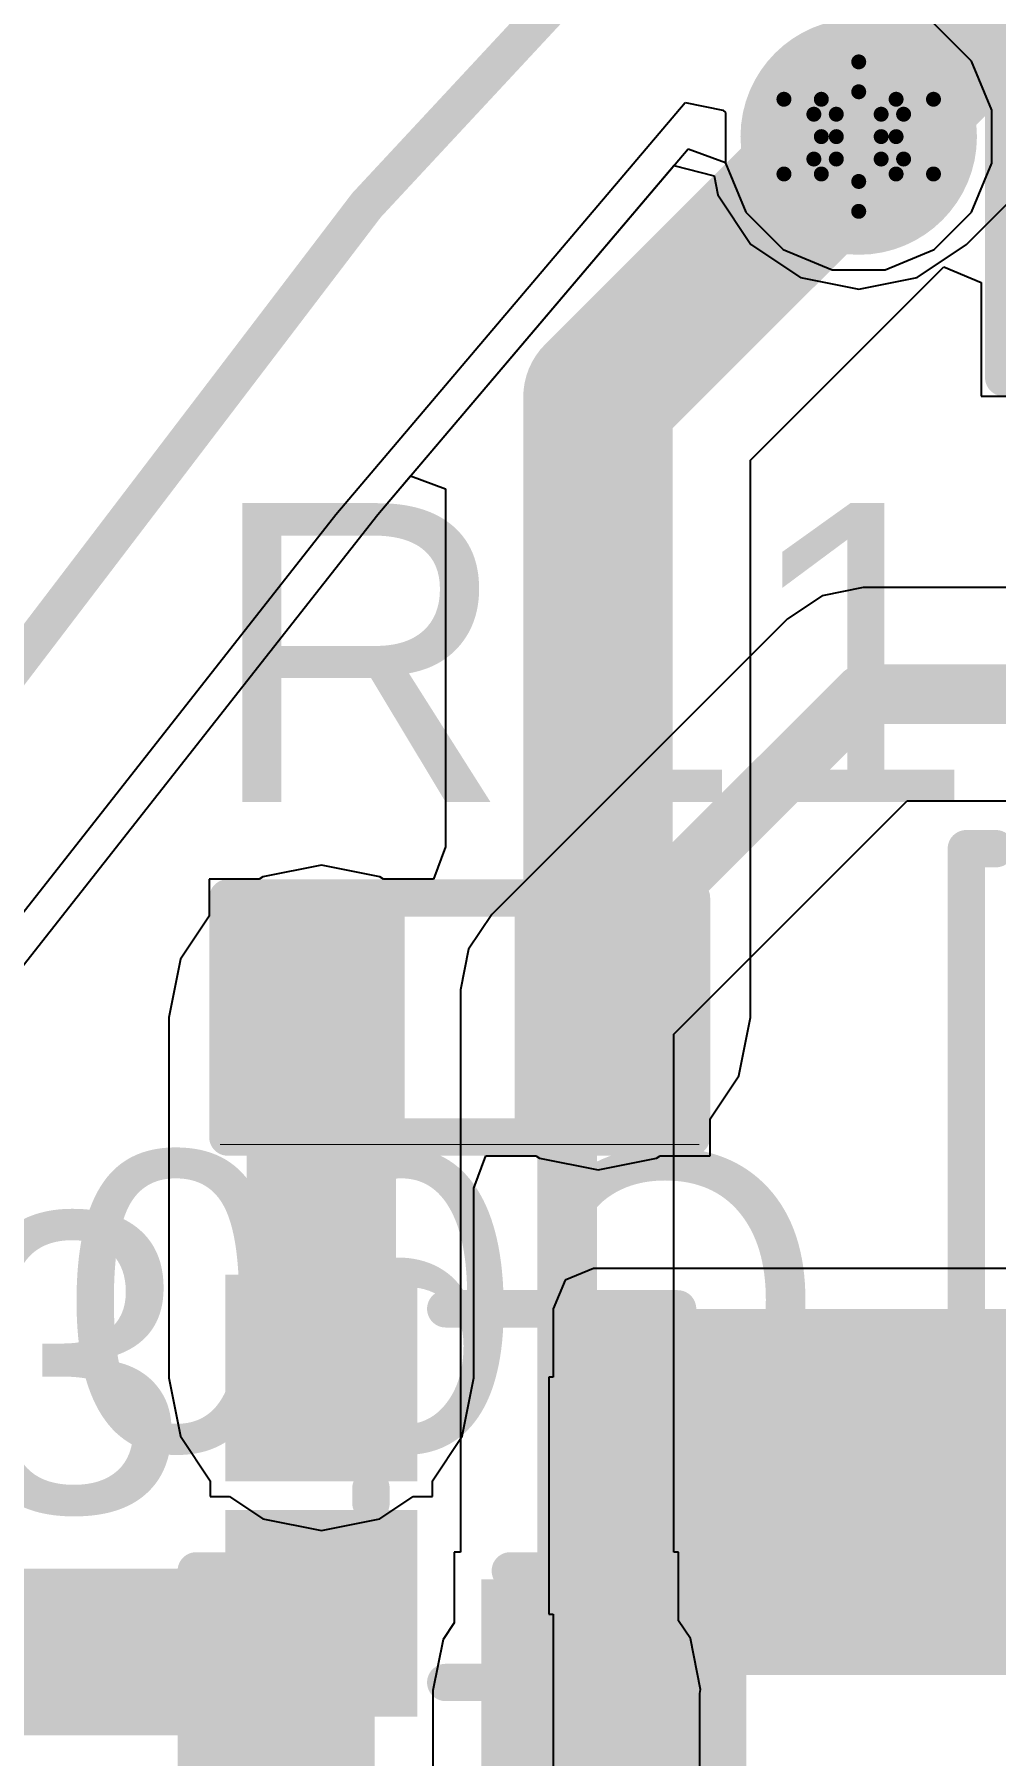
# Model space of a CAD drawing. Header units: inches. Extents: x -2.7 to 10.9, y -2.9 to 7.4.
# Drawn here: x -2.2276 to -2.0991, y 1.6312 to 1.8615 of the extents above; entities that cross this region are included whole.
import ezdxf

# ---------------------------------------------------------------- set-up
doc = ezdxf.new("R2010")
doc.units = ezdxf.units.IN
doc.header["$MEASUREMENT"] = 0
for name, color, linetype in [('Board Outline', 216, 'Continuous'), ('Bottom Layer', 5, 'Continuous'), ('Bottom Overlay', 54, 'Continuous'), ('Bottom Paste', 16, 'Continuous'), ('Bottom Solder', 6, 'Continuous'), ('Drill Drawing', 1, 'Continuous'), ('Layer 2', 16, 'Continuous'), ('Layer 3', 76, 'Continuous'), ('Top Layer', 1, 'Continuous'), ('Top Overlay', 2, 'Continuous'), ('Top Paste', 8, 'Continuous'), ('Top Solder', 216, 'Continuous'), ('Via Holes', 16, 'Continuous')]:
    doc.layers.add(name, color=color, linetype=linetype)
doc.styles.add('Arial', font='', dxfattribs={"height": 0.2})
doc.styles.get('Arial').set_extended_font_data('Arial')

# ---------------------------------------------------------------- blocks, each defined once
blk = doc.blocks.new('SOT_23_6_135')
at = {"layer": 'Top Layer'}
for points in [[(-0.07559045, 0.0496063), (-0.02755895, 0.0496063), (-0.02755895, 0.0251969), (-0.07559045, 0.0251969)], [(0.02755915, 0.0496063), (0.07559065, 0.0496063), (0.07559065, 0.0251969), (0.02755915, 0.0251969)], [(-0.07559045, 0.0122047), (-0.02755895, 0.0122047), (-0.02755895, -0.0122047), (-0.07559045, -0.0122047)], [(0.02755915, 0.0122047), (0.07559065, 0.0122047), (0.07559065, -0.0122047), (0.02755915, -0.0122047)], [(-0.07559045, -0.0251969), (-0.02755895, -0.0251969), (-0.02755895, -0.0496063), (-0.07559045, -0.0496063)], [(0.02755915, -0.0251969), (0.07559065, -0.0251969), (0.07559065, -0.0496063), (0.02755915, -0.0496063)]]:
    blk.add_hatch(color=1, dxfattribs=at).paths.add_polyline_path(points)
at = {"layer": 'Top Paste'}
for points in [[(-0.07559045, 0.0496063), (-0.02755895, 0.0496063), (-0.02755895, 0.0251969), (-0.07559045, 0.0251969)], [(0.02755915, 0.0496063), (0.07559065, 0.0496063), (0.07559065, 0.0251969), (0.02755915, 0.0251969)], [(-0.07559045, 0.0122047), (-0.02755895, 0.0122047), (-0.02755895, -0.0122047), (-0.07559045, -0.0122047)], [(0.02755915, 0.0122047), (0.07559065, 0.0122047), (0.07559065, -0.0122047), (0.02755915, -0.0122047)], [(-0.07559045, -0.0251969), (-0.02755895, -0.0251969), (-0.02755895, -0.0496063), (-0.07559045, -0.0496063)], [(0.02755915, -0.0251969), (0.07559065, -0.0251969), (0.07559065, -0.0496063), (0.02755915, -0.0496063)]]:
    blk.add_hatch(color=8, dxfattribs=at).paths.add_polyline_path(points)
at = {"layer": 'Top Solder'}
for points in [[(-0.07959045, 0.0536063), (-0.02355895, 0.0536063), (-0.02355895, 0.0211969), (-0.07959045, 0.0211969)], [(0.02355915, 0.0536063), (0.07959065, 0.0536063), (0.07959065, 0.0211969), (0.02355915, 0.0211969)], [(-0.07959045, 0.0162047), (-0.02355895, 0.0162047), (-0.02355895, -0.0162047), (-0.07959045, -0.0162047)], [(0.02355915, 0.0162047), (0.07959065, 0.0162047), (0.07959065, -0.0162047), (0.02355915, -0.0162047)], [(-0.07959045, -0.0211969), (-0.02355895, -0.0211969), (-0.02355895, -0.0536063), (-0.07959045, -0.0536063)], [(0.02355915, -0.0211969), (0.07959065, -0.0211969), (0.07959065, -0.0536063), (0.02355915, -0.0536063)]]:
    blk.add_hatch(color=216, dxfattribs=at).paths.add_polyline_path(points)
at = {"layer": 'Top Overlay'}
for points in [[(-0.035, 0.056063, 0.005, 0.005, 0), (-0.035, 0.06, 0.005, 0.005, 0)], [(0.034, 0.06, 0.005, 0.005, 0), (-0.035, 0.06, 0.005, 0.005, 0)], [(0.034, 0.056063, 0.005, 0.005, 0), (0.034, 0.06, 0.005, 0.005, 0)], [(-0.086, 0.033, 0.005, 0.005, 0), (-0.086, 0.043, 0.005, 0.005, 0)], [(-0.081, 0.038, 0.005, 0.005, 0), (-0.086, 0.043, 0.005, 0.005, 0)], [(-0.086, 0.033, 0.005, 0.005, 0), (-0.081, 0.038, 0.005, 0.005, 0)], [(-0.035, -0.06, 0.005, 0.005, 0), (-0.035, -0.056063, 0.005, 0.005, 0)], [(0.034, -0.06, 0.005, 0.005, 0), (0.034, -0.056063, 0.005, 0.005, 0)], [(0.034, -0.06, 0.005, 0.005, 0), (-0.035, -0.06, 0.005, 0.005, 0)]]:
    blk.add_lwpolyline(points, format="xyseb", dxfattribs=at)
for points in [[(-0.03625, 0.06, 0.0025, 0.0025, 1), (-0.03375, 0.06, 0.0025, 0.0025, 1)], [(-0.03625, 0.06, 0.0025, 0.0025, 1), (-0.03375, 0.06, 0.0025, 0.0025, 1)], [(0.03275, 0.06, 0.0025, 0.0025, 1), (0.03525, 0.06, 0.0025, 0.0025, 1)], [(0.03275, 0.06, 0.0025, 0.0025, 1), (0.03525, 0.06, 0.0025, 0.0025, 1)], [(-0.03625, 0.056063, 0.0025, 0.0025, 1), (-0.03375, 0.056063, 0.0025, 0.0025, 1)], [(0.03275, 0.056063, 0.0025, 0.0025, 1), (0.03525, 0.056063, 0.0025, 0.0025, 1)], [(-0.08725, 0.043, 0.0025, 0.0025, 1), (-0.08475, 0.043, 0.0025, 0.0025, 1)], [(-0.08725, 0.043, 0.0025, 0.0025, 1), (-0.08475, 0.043, 0.0025, 0.0025, 1)], [(-0.08225, 0.038, 0.0025, 0.0025, 1), (-0.07975, 0.038, 0.0025, 0.0025, 1)], [(-0.08225, 0.038, 0.0025, 0.0025, 1), (-0.07975, 0.038, 0.0025, 0.0025, 1)], [(-0.08725, 0.033, 0.0025, 0.0025, 1), (-0.08475, 0.033, 0.0025, 0.0025, 1)], [(-0.08725, 0.033, 0.0025, 0.0025, 1), (-0.08475, 0.033, 0.0025, 0.0025, 1)], [(-0.03625, -0.056063, 0.0025, 0.0025, 1), (-0.03375, -0.056063, 0.0025, 0.0025, 1)], [(0.03275, -0.056063, 0.0025, 0.0025, 1), (0.03525, -0.056063, 0.0025, 0.0025, 1)], [(-0.03625, -0.06, 0.0025, 0.0025, 1), (-0.03375, -0.06, 0.0025, 0.0025, 1)], [(-0.03625, -0.06, 0.0025, 0.0025, 1), (-0.03375, -0.06, 0.0025, 0.0025, 1)], [(0.03275, -0.06, 0.0025, 0.0025, 1), (0.03525, -0.06, 0.0025, 0.0025, 1)], [(0.03275, -0.06, 0.0025, 0.0025, 1), (0.03525, -0.06, 0.0025, 0.0025, 1)]]:
    blk.add_lwpolyline(points, format="xyseb", close=True, dxfattribs=at)
blk = doc.blocks.new('R___0603_200')
at = {"layer": 'Top Layer'}
for points in [[(-0.015, 0.0175), (-0.015, -0.0175), (-0.045, -0.0175), (-0.045, 0.0175)], [(0.045, 0.0175), (0.045, -0.0175), (0.015, -0.0175), (0.015, 0.0175)]]:
    blk.add_hatch(color=1, dxfattribs=at).paths.add_polyline_path(points)
at = {"layer": 'Top Paste'}
for points in [[(-0.015, 0.0175), (-0.015, -0.0175), (-0.045, -0.0175), (-0.045, 0.0175)], [(0.045, 0.0175), (0.045, -0.0175), (0.015, -0.0175), (0.015, 0.0175)]]:
    blk.add_hatch(color=8, dxfattribs=at).paths.add_polyline_path(points)
at = {"layer": 'Top Solder'}
for points in [[(-0.011, 0.0215), (-0.011, -0.0215), (-0.049, -0.0215), (-0.049, 0.0215)], [(0.049, 0.0215), (0.049, -0.0215), (0.011, -0.0215), (0.011, 0.0215)]]:
    blk.add_hatch(color=216, dxfattribs=at).paths.add_polyline_path(points)
at = {"layer": 'Top Overlay'}
for points in [[(0.048, 0.021, 0.005, 0.005, 0), (-0.048, 0.021, 0.005, 0.005, 0)], [(-0.048, 0.021, 0.005, 0.005, 0), (-0.048, -0.021, 0.005, 0.005, 0)], [(0.048, 0.021, 0.005, 0.005, 0), (0.048, -0.021, 0.005, 0.005, 0)], [(0.048, -0.021, 0.005, 0.005, 0), (-0.048, -0.021, 0.005, 0.005, 0)]]:
    blk.add_lwpolyline(points, format="xyseb", dxfattribs=at)
for points in [[(-0.04925, 0.021, 0.0025, 0.0025, 1), (-0.04675, 0.021, 0.0025, 0.0025, 1)], [(-0.04925, 0.021, 0.0025, 0.0025, 1), (-0.04675, 0.021, 0.0025, 0.0025, 1)], [(0.04675, 0.021, 0.0025, 0.0025, 1), (0.04925, 0.021, 0.0025, 0.0025, 1)], [(0.04675, 0.021, 0.0025, 0.0025, 1), (0.04925, 0.021, 0.0025, 0.0025, 1)], [(-0.04925, -0.021, 0.0025, 0.0025, 1), (-0.04675, -0.021, 0.0025, 0.0025, 1)], [(-0.04925, -0.021, 0.0025, 0.0025, 1), (-0.04675, -0.021, 0.0025, 0.0025, 1)], [(0.04675, -0.021, 0.0025, 0.0025, 1), (0.04925, -0.021, 0.0025, 0.0025, 1)], [(0.04675, -0.021, 0.0025, 0.0025, 1), (0.04925, -0.021, 0.0025, 0.0025, 1)]]:
    blk.add_lwpolyline(points, format="xyseb", close=True, dxfattribs=at)
blk = doc.blocks.new('R___0402_203')
at = {"layer": 'Top Layer'}
for points in [[(-0.0275, -0.0125), (-0.0275, 0.0125), (-0.009499999999999998, 0.0125), (-0.009500000000000001, -0.0125)], [(0.009499999999999998, -0.0125), (0.009500000000000001, 0.0125), (0.0275, 0.0125), (0.0275, -0.0125)]]:
    blk.add_hatch(color=1, dxfattribs=at).paths.add_polyline_path(points)
at = {"layer": 'Top Paste'}
for points in [[(-0.0275, -0.0125), (-0.0275, 0.0125), (-0.009499999999999998, 0.0125), (-0.009500000000000001, -0.0125)], [(0.009499999999999998, -0.0125), (0.009500000000000001, 0.0125), (0.0275, 0.0125), (0.0275, -0.0125)]]:
    blk.add_hatch(color=8, dxfattribs=at).paths.add_polyline_path(points)
at = {"layer": 'Top Solder'}
for points in [[(-0.0296654, -0.0146654), (-0.0296654, 0.0146654), (-0.007334599999999998, 0.0146654), (-0.007334600000000002, -0.0146654)], [(0.007334599999999998, -0.0146654), (0.007334600000000002, 0.0146654), (0.0296654, 0.0146654), (0.0296654, -0.0146654)]]:
    blk.add_hatch(color=216, dxfattribs=at).paths.add_polyline_path(points)
at = {"layer": 'Top Overlay'}
for points in [[(-0.031, -0.016, 0.005, 0.005, 0), (-0.031, 0.016, 0.005, 0.005, 0)], [(-0.031, 0.016, 0.005, 0.005, 0), (0.031, 0.016, 0.005, 0.005, 0)], [(0.031, -0.016, 0.005, 0.005, 0), (0.031, 0.016, 0.005, 0.005, 0)], [(-0.031, -0.016, 0.005, 0.005, 0), (0.031, -0.016, 0.005, 0.005, 0)], [(-0.032, -0.017, 0.000127, 0.000127, 0), (0.032, -0.017, 0.000127, 0.000127, 0)]]:
    blk.add_lwpolyline(points, format="xyseb", dxfattribs=at)
for points in [[(-0.03225, 0.016, 0.0025, 0.0025, 1), (-0.02975, 0.016, 0.0025, 0.0025, 1)], [(-0.03225, 0.016, 0.0025, 0.0025, 1), (-0.02975, 0.016, 0.0025, 0.0025, 1)], [(0.02975, 0.016, 0.0025, 0.0025, 1), (0.03225, 0.016, 0.0025, 0.0025, 1)], [(0.02975, 0.016, 0.0025, 0.0025, 1), (0.03225, 0.016, 0.0025, 0.0025, 1)], [(-0.03225, -0.016, 0.0025, 0.0025, 1), (-0.02975, -0.016, 0.0025, 0.0025, 1)], [(-0.03225, -0.016, 0.0025, 0.0025, 1), (-0.02975, -0.016, 0.0025, 0.0025, 1)], [(0.02975, -0.016, 0.0025, 0.0025, 1), (0.03225, -0.016, 0.0025, 0.0025, 1)], [(0.02975, -0.016, 0.0025, 0.0025, 1), (0.03225, -0.016, 0.0025, 0.0025, 1)], [(-0.0320317, -0.017, 6.35e-05, 6.35e-05, 1), (-0.0319683, -0.017, 6.35e-05, 6.35e-05, 1)], [(0.0319683, -0.017, 6.35e-05, 6.35e-05, 1), (0.0320317, -0.017, 6.35e-05, 6.35e-05, 1)]]:
    blk.add_lwpolyline(points, format="xyseb", close=True, dxfattribs=at)
blk = doc.blocks.new('SOT_723_218')
at = {"layer": 'Top Layer'}
for points in [[(-0.0098425, 0.03149605), (0.0098425, 0.03149605), (0.0098425, 0.01377955), (-0.0098425, 0.01377955)], [(-0.0255905, -0.01377955), (-0.0059055, -0.01377955), (-0.0059055, -0.03149605), (-0.0255905, -0.03149605)], [(0.0059056, -0.01377955), (0.0255906, -0.01377955), (0.0255906, -0.03149605), (0.0059056, -0.03149605)]]:
    blk.add_hatch(color=1, dxfattribs=at).paths.add_polyline_path(points)
at = {"layer": 'Top Paste'}
for points in [[(-0.0098425, 0.03149605), (0.0098425, 0.03149605), (0.0098425, 0.01377955), (-0.0098425, 0.01377955)], [(-0.0255905, -0.01377955), (-0.0059055, -0.01377955), (-0.0059055, -0.03149605), (-0.0255905, -0.03149605)], [(0.0059056, -0.01377955), (0.0255906, -0.01377955), (0.0255906, -0.03149605), (0.0059056, -0.03149605)]]:
    blk.add_hatch(color=8, dxfattribs=at).paths.add_polyline_path(points)
at = {"layer": 'Top Solder'}
for points in [[(-0.0138425, 0.03549605), (0.0138425, 0.03549605), (0.0138425, 0.00977955), (-0.0138425, 0.00977955)], [(-0.0295905, -0.00977955), (-0.0019055, -0.00977955), (-0.0019055, -0.03549605), (-0.0295905, -0.03549605)], [(0.0019056, -0.00977955), (0.0295906, -0.00977955), (0.0295906, -0.03549605), (0.0019056, -0.03549605)]]:
    blk.add_hatch(color=216, dxfattribs=at).paths.add_polyline_path(points)
at = {"layer": 'Top Overlay'}
for points in [[(-0.025, -0.006, 0.005, 0.005, 0), (-0.025, 0.025, 0.005, 0.005, 0)], [(-0.015, 0.025, 0.005, 0.005, 0), (-0.025, 0.025, 0.005, 0.005, 0)], [(-0.025, -0.006, 0.005, 0.005, 0), (-0.025, 0.025, 0.005, 0.005, 0)], [(-0.015, 0.025, 0.005, 0.005, 0), (-0.025, 0.025, 0.005, 0.005, 0)], [(0.025, 0.025, 0.005, 0.005, 0), (0.015, 0.025, 0.005, 0.005, 0)], [(0.025, -0.006, 0.005, 0.005, 0), (0.025, 0.025, 0.005, 0.005, 0)], [(-0.037, -0.026, 0.005, 0.005, 0), (-0.037, -0.016, 0.005, 0.005, 0)], [(-0.032, -0.021, 0.005, 0.005, 0), (-0.037, -0.016, 0.005, 0.005, 0)], [(0.001, -0.016, 0.005, 0.005, 0), (-0.001, -0.016, 0.005, 0.005, 0)], [(-0.037, -0.026, 0.005, 0.005, 0), (-0.032, -0.021, 0.005, 0.005, 0)]]:
    blk.add_lwpolyline(points, format="xyseb", dxfattribs=at)
for points in [[(-0.02625, 0.025, 0.0025, 0.0025, 1), (-0.02375, 0.025, 0.0025, 0.0025, 1)], [(-0.02625, 0.025, 0.0025, 0.0025, 1), (-0.02375, 0.025, 0.0025, 0.0025, 1)], [(-0.02625, 0.025, 0.0025, 0.0025, 1), (-0.02375, 0.025, 0.0025, 0.0025, 1)], [(-0.02625, 0.025, 0.0025, 0.0025, 1), (-0.02375, 0.025, 0.0025, 0.0025, 1)], [(-0.01625, 0.025, 0.0025, 0.0025, 1), (-0.01375, 0.025, 0.0025, 0.0025, 1)], [(-0.01625, 0.025, 0.0025, 0.0025, 1), (-0.01375, 0.025, 0.0025, 0.0025, 1)], [(0.01375, 0.025, 0.0025, 0.0025, 1), (0.01625, 0.025, 0.0025, 0.0025, 1)], [(0.02375, 0.025, 0.0025, 0.0025, 1), (0.02625, 0.025, 0.0025, 0.0025, 1)], [(0.02375, 0.025, 0.0025, 0.0025, 1), (0.02625, 0.025, 0.0025, 0.0025, 1)], [(-0.02625, -0.006, 0.0025, 0.0025, 1), (-0.02375, -0.006, 0.0025, 0.0025, 1)], [(-0.02625, -0.006, 0.0025, 0.0025, 1), (-0.02375, -0.006, 0.0025, 0.0025, 1)], [(0.02375, -0.006, 0.0025, 0.0025, 1), (0.02625, -0.006, 0.0025, 0.0025, 1)], [(-0.03825, -0.016, 0.0025, 0.0025, 1), (-0.03575, -0.016, 0.0025, 0.0025, 1)], [(-0.03825, -0.016, 0.0025, 0.0025, 1), (-0.03575, -0.016, 0.0025, 0.0025, 1)], [(-0.00225, -0.016, 0.0025, 0.0025, 1), (0.00025, -0.016, 0.0025, 0.0025, 1)], [(-0.00025, -0.016, 0.0025, 0.0025, 1), (0.00225, -0.016, 0.0025, 0.0025, 1)], [(-0.03325, -0.021, 0.0025, 0.0025, 1), (-0.03075, -0.021, 0.0025, 0.0025, 1)], [(-0.03325, -0.021, 0.0025, 0.0025, 1), (-0.03075, -0.021, 0.0025, 0.0025, 1)], [(-0.03825, -0.026, 0.0025, 0.0025, 1), (-0.03575, -0.026, 0.0025, 0.0025, 1)], [(-0.03825, -0.026, 0.0025, 0.0025, 1), (-0.03575, -0.026, 0.0025, 0.0025, 1)]]:
    blk.add_lwpolyline(points, format="xyseb", close=True, dxfattribs=at)
blk = doc.blocks.new('C___0402_B_294')
at = {"layer": 'Bottom Layer'}
for points in [[(-0.009499999999999996, 0.0125), (-0.009500000000000003, -0.0125), (-0.0275, -0.0125), (-0.0275, 0.0125)], [(0.0275, 0.0125), (0.0275, -0.0125), (0.009499999999999996, -0.0125), (0.009500000000000003, 0.0125)]]:
    blk.add_hatch(color=5, dxfattribs=at).paths.add_polyline_path(points)
at = {"layer": 'Bottom Paste'}
for points in [[(-0.009499999999999996, 0.0125), (-0.009500000000000003, -0.0125), (-0.0275, -0.0125), (-0.0275, 0.0125)], [(0.0275, 0.0125), (0.0275, -0.0125), (0.009499999999999996, -0.0125), (0.009500000000000003, 0.0125)]]:
    blk.add_hatch(color=16, dxfattribs=at).paths.add_polyline_path(points)
at = {"layer": 'Bottom Solder'}
for points in [[(-0.007137799999999997, 0.0148622), (-0.007137800000000003, -0.0148622), (-0.0298622, -0.0148622), (-0.0298622, 0.0148622)], [(0.0298622, 0.0148622), (0.0298622, -0.0148622), (0.007137799999999997, -0.0148622), (0.007137800000000003, 0.0148622)]]:
    blk.add_hatch(color=6, dxfattribs=at).paths.add_polyline_path(points)
at = {"layer": 'Bottom Overlay'}
for points in [[(-0.031, -0.016, 0.005, 0.005, 0), (-0.031, 0.016, 0.005, 0.005, 0)], [(-0.031, 0.016, 0.005, 0.005, 0), (-0.011, 0.016, 0.005, 0.005, 0)], [(0.011, 0.016, 0.005, 0.005, 0), (0.031, 0.016, 0.005, 0.005, 0)], [(0.031, -0.016, 0.005, 0.005, 0), (0.031, 0.016, 0.005, 0.005, 0)], [(-0.031, -0.016, 0.005, 0.005, 0), (-0.011, -0.016, 0.005, 0.005, 0)], [(0.011, -0.016, 0.005, 0.005, 0), (0.031, -0.016, 0.005, 0.005, 0)]]:
    blk.add_lwpolyline(points, format="xyseb", dxfattribs=at)
for points in [[(-0.03225, 0.016, 0.0025, 0.0025, 1), (-0.02975, 0.016, 0.0025, 0.0025, 1)], [(-0.03225, 0.016, 0.0025, 0.0025, 1), (-0.02975, 0.016, 0.0025, 0.0025, 1)], [(-0.01225, 0.016, 0.0025, 0.0025, 1), (-0.00975, 0.016, 0.0025, 0.0025, 1)], [(0.00975, 0.016, 0.0025, 0.0025, 1), (0.01225, 0.016, 0.0025, 0.0025, 1)], [(0.02975, 0.016, 0.0025, 0.0025, 1), (0.03225, 0.016, 0.0025, 0.0025, 1)], [(0.02975, 0.016, 0.0025, 0.0025, 1), (0.03225, 0.016, 0.0025, 0.0025, 1)], [(-0.03225, -0.016, 0.0025, 0.0025, 1), (-0.02975, -0.016, 0.0025, 0.0025, 1)], [(-0.03225, -0.016, 0.0025, 0.0025, 1), (-0.02975, -0.016, 0.0025, 0.0025, 1)], [(-0.01225, -0.016, 0.0025, 0.0025, 1), (-0.00975, -0.016, 0.0025, 0.0025, 1)], [(0.00975, -0.016, 0.0025, 0.0025, 1), (0.01225, -0.016, 0.0025, 0.0025, 1)], [(0.02975, -0.016, 0.0025, 0.0025, 1), (0.03225, -0.016, 0.0025, 0.0025, 1)], [(0.02975, -0.016, 0.0025, 0.0025, 1), (0.03225, -0.016, 0.0025, 0.0025, 1)]]:
    blk.add_lwpolyline(points, format="xyseb", close=True, dxfattribs=at)

msp = doc.modelspace()

# ---------------------------------------------------------------- hatches: boundary and pattern name
at = {"layer": 'Bottom Layer'}
h = msp.add_hatch(color=5, dxfattribs=at)
edge = h.paths.add_edge_path()
edge.add_arc((-2.1173947, 1.8478604), 0.011811, 0, 360)
at = {"layer": 'Bottom Solder'}
h = msp.add_hatch(color=6, dxfattribs=at)
edge = h.paths.add_edge_path()
edge.add_arc((-2.1173947, 1.8478604), 0.015811, 0, 360)
at = {"layer": 'Layer 2'}
h = msp.add_hatch(color=16, dxfattribs=at)
edge = h.paths.add_edge_path()
edge.add_arc((-2.1173947, 1.8478604), 0.011811, 0, 360)
at = {"layer": 'Layer 3'}
h = msp.add_hatch(color=76, dxfattribs=at)
edge = h.paths.add_edge_path()
edge.add_arc((-2.1173947, 1.8478604), 0.011811, 0, 360)
at = {"layer": 'Top Layer'}
h = msp.add_hatch(color=1, dxfattribs=at)
edge = h.paths.add_edge_path()
edge.add_arc((-2.1173947, 1.8478604), 0.011811, 0, 360)
for points in [[(-2.1528425, 1.6419842), (-2.0681969, 1.6419842), (-2.0681969, 1.691), (-2.1528425, 1.691)], [(-2.1528425, 1.5979313), (-2.1324083, 1.5979313), (-2.1324083, 1.6909999), (-2.1528425, 1.6909999)]]:
    msp.add_hatch(color=1, dxfattribs=at).paths.add_polyline_path(points)
at = {"layer": 'Top Solder'}
h = msp.add_hatch(color=216, dxfattribs=at)
edge = h.paths.add_edge_path()
edge.add_arc((-2.1173947, 1.8478604), 0.015811, 0, 360)
at = {"layer": 'Via Holes'}
h = msp.add_hatch(color=7, dxfattribs=at)
edge = h.paths.add_edge_path()
edge.add_arc((-2.1173947, 1.8478604), 0.0059055, 0, 360)

# ---------------------------------------------------------------- linework, layer by layer
at = {"layer": 'Board Outline'}
msp.add_lwpolyline([(-2.4996904, 1.3779521, 0.005, 0.005, -0.7405986761017942), (2.8432952, 0.250751, 0.005, 0.005, 0)], format="xyseb", dxfattribs=at)
at = {"layer": 'Bottom Layer'}
for p, q in [((-2.1029755, 1.8334412), (-1.941832, 1.9945847)), ((-2.1817156, 1.797302), (-2.1421144, 1.843989)), ((-2.1421144, 1.843989), (-2.1367394, 1.8425961)), ((-2.1367394, 1.8425961), (-2.1362343, 1.8400568)), ((-2.1362343, 1.8400568), (-2.1318139, 1.8334412)), ((-2.1318139, 1.8334412), (-2.1251983, 1.8290208)), ((-2.1095911, 1.8290208), (-2.1029755, 1.8334412)), ((-2.1251983, 1.8290208), (-2.1173947, 1.8274686)), ((-2.1173947, 1.8274686), (-2.1095911, 1.8290208)), ((-2.2468137, 1.7144945), (-2.1817156, 1.797302)), ((-2.1168128, 1.7875132), (-2.1222753, 1.7864265)), ((-2.1168123, 1.7875131), (-2.1168128, 1.7875132)), ((-1.951941, 1.7875131), (-2.1168123, 1.7875131)), ((-2.1222753, 1.7864265), (-2.1269063, 1.7833323)), ((-2.1269065, 1.783332), (-2.1664733, 1.7437653)), ((-2.1269063, 1.7833323), (-2.1269065, 1.783332)), ((-2.1421055, 1.7277591), (-2.1109002, 1.7589645)), ((-2.1109002, 1.7589645), (-1.9411446, 1.7589645)), ((-2.1664733, 1.7437653), (-2.1695675, 1.7391343)), ((-2.1695675, 1.7391343), (-2.1706542, 1.7336718)), ((-2.1706542, 1.7336718), (-2.1706541, 1.7336713)), ((-2.1706541, 1.7336713), (-2.1706541, 1.6584376)), ((-2.1421055, 1.6584376), (-2.1421055, 1.7277591)), ((-2.1706541, 1.6584376), (-2.1714842, 1.6584376)), ((-2.1714842, 1.6584376), (-2.1714842, 1.6489877)), ((-2.1414842, 1.6584376), (-2.1421055, 1.6584376)), ((-2.1414842, 1.6492481), (-2.1414842, 1.6584376)), ((-2.1398953, 1.6468701), (-2.1414842, 1.6492481)), ((-2.1714842, 1.6489877), (-2.1729688, 1.6467658)), ((-2.138537, 1.640042), (-2.1398953, 1.6468701)), ((-2.1729688, 1.6467658), (-2.174327, 1.6399376)), ((-2.174327, 1.6399376), (-2.174327, 1.6187441)), ((-2.1386414, 1.6395172), (-2.138537, 1.640042)), ((-2.1386414, 1.6187441), (-2.1386414, 1.6395172))]:
    msp.add_line(p, q, dxfattribs=at)
for points in [[(-2.1173947, 1.8478604, 0.02, 0.02, 0), (-1.8592551, 2.106, 0.02, 0.02, 0)], [(-2.1563798, 1.7336718, 0.008, 0.008, 0), (-2.1168128, 1.7732388, 0.008, 0.008, 0)], [(-2.1168128, 1.7732388, 0.008, 0.008, 0), (-1.130788, 1.7732388, 0.008, 0.008, 0)], [(-2.1563798, 1.640042, 0.008, 0.008, 0), (-2.1563798, 1.7336718, 0.008, 0.008, 0)], [(-2.1564842, 1.6399376, 0.015, 0.015, 0), (-2.1563798, 1.640042, 0.015, 0.015, 0)], [(-2.1564842, 1.5952441, 0.015, 0.015, 0), (-2.1564842, 1.6399376, 0.015, 0.015, 0)], [(-2.2494314, 1.639936, 0.012, 0.012, 0), (-2.1934858, 1.639936, 0.012, 0.012, 0)], [(-2.1934858, 1.639936, 0.012, 0.012, 0), (-2.1934842, 1.6399376, 0.012, 0.012, 0)]]:
    msp.add_lwpolyline(points, format="xyseb", dxfattribs=at)
for points in [[(-2.1223947, 1.8478604, 0.01, 0.01, 1), (-2.1123947, 1.8478604, 0.01, 0.01, 1)], [(-2.1188128, 1.7732388, 0.004, 0.004, 1), (-2.1148128, 1.7732388, 0.004, 0.004, 1)], [(-2.1188128, 1.7732388, 0.004, 0.004, 1), (-2.1148128, 1.7732388, 0.004, 0.004, 1)], [(-2.1583798, 1.7336718, 0.004, 0.004, 1), (-2.1543798, 1.7336718, 0.004, 0.004, 1)], [(-2.1583798, 1.7336718, 0.004, 0.004, 1), (-2.1543798, 1.7336718, 0.004, 0.004, 1)], [(-2.1602342, 1.6399376, 0.0075, 0.0075, 1), (-2.1527342, 1.6399376, 0.0075, 0.0075, 1)], [(-2.1602342, 1.6399376, 0.0075, 0.0075, 1), (-2.1527342, 1.6399376, 0.0075, 0.0075, 1)], [(-2.1601298, 1.640042, 0.0075, 0.0075, 1), (-2.1526298, 1.640042, 0.0075, 0.0075, 1)], [(-2.1964858, 1.639936, 0.006, 0.006, 1), (-2.1904858, 1.639936, 0.006, 0.006, 1)], [(-2.1964858, 1.639936, 0.006, 0.006, 1), (-2.1904858, 1.639936, 0.006, 0.006, 1)], [(-2.1964842, 1.6399376, 0.006, 0.006, 1), (-2.1904842, 1.6399376, 0.006, 0.006, 1)], [(-2.1583798, 1.640042, 0.004, 0.004, 1), (-2.1543798, 1.640042, 0.004, 0.004, 1)]]:
    msp.add_lwpolyline(points, format="xyseb", close=True, dxfattribs=at)
at = {"layer": 'Drill Drawing'}
for points in [[(-2.1223947, 1.8528604, 0.002, 0.002, 0), (-2.1173947, 1.8578604, 0.002, 0.002, 0)], [(-2.1173947, 1.8578604, 0.002, 0.002, 0), (-2.1123947, 1.8528604, 0.002, 0.002, 0)], [(-2.1203947, 1.8508604, 0.002, 0.002, 0), (-2.1173947, 1.8538604, 0.002, 0.002, 0)], [(-2.1173947, 1.8538604, 0.002, 0.002, 0), (-2.1143947, 1.8508604, 0.002, 0.002, 0)], [(-2.1273947, 1.8528604, 0.002, 0.002, 0), (-2.1223947, 1.8478604, 0.002, 0.002, 0)], [(-2.1273947, 1.8528604, 0.002, 0.002, 0), (-2.1223947, 1.8528604, 0.002, 0.002, 0)], [(-2.1233947, 1.8508604, 0.002, 0.002, 0), (-2.1203947, 1.8478604, 0.002, 0.002, 0)], [(-2.1233947, 1.8508604, 0.002, 0.002, 0), (-2.1203947, 1.8508604, 0.002, 0.002, 0)], [(-2.1143947, 1.8508604, 0.002, 0.002, 0), (-2.1113947, 1.8508604, 0.002, 0.002, 0)], [(-2.1143947, 1.8478604, 0.002, 0.002, 0), (-2.1113947, 1.8508604, 0.002, 0.002, 0)], [(-2.1123947, 1.8528604, 0.002, 0.002, 0), (-2.1073947, 1.8528604, 0.002, 0.002, 0)], [(-2.1123947, 1.8478604, 0.002, 0.002, 0), (-2.1073947, 1.8528604, 0.002, 0.002, 0)], [(-2.1273947, 1.8428604, 0.002, 0.002, 0), (-2.1223947, 1.8478604, 0.002, 0.002, 0)], [(-2.1233947, 1.8448604, 0.002, 0.002, 0), (-2.1203947, 1.8478604, 0.002, 0.002, 0)], [(-2.1143947, 1.8478604, 0.002, 0.002, 0), (-2.1113947, 1.8448604, 0.002, 0.002, 0)], [(-2.1123947, 1.8478604, 0.002, 0.002, 0), (-2.1073947, 1.8428604, 0.002, 0.002, 0)], [(-2.1233947, 1.8448604, 0.002, 0.002, 0), (-2.1203947, 1.8448604, 0.002, 0.002, 0)], [(-2.1203947, 1.8448604, 0.002, 0.002, 0), (-2.1173947, 1.8418604, 0.002, 0.002, 0)], [(-2.1173947, 1.8418604, 0.002, 0.002, 0), (-2.1143947, 1.8448604, 0.002, 0.002, 0)], [(-2.1143947, 1.8448604, 0.002, 0.002, 0), (-2.1113947, 1.8448604, 0.002, 0.002, 0)], [(-2.1273947, 1.8428604, 0.002, 0.002, 0), (-2.1223947, 1.8428604, 0.002, 0.002, 0)], [(-2.1223947, 1.8428604, 0.002, 0.002, 0), (-2.1173947, 1.8378604, 0.002, 0.002, 0)], [(-2.1173947, 1.8378604, 0.002, 0.002, 0), (-2.1123947, 1.8428604, 0.002, 0.002, 0)], [(-2.1123947, 1.8428604, 0.002, 0.002, 0), (-2.1073947, 1.8428604, 0.002, 0.002, 0)]]:
    msp.add_lwpolyline(points, format="xyseb", dxfattribs=at)
for points in [[(-2.1178947, 1.8578604, 0.001, 0.001, 1), (-2.1168947, 1.8578604, 0.001, 0.001, 1)], [(-2.1178947, 1.8578604, 0.001, 0.001, 1), (-2.1168947, 1.8578604, 0.001, 0.001, 1)], [(-2.1178947, 1.8538604, 0.001, 0.001, 1), (-2.1168947, 1.8538604, 0.001, 0.001, 1)], [(-2.1178947, 1.8538604, 0.001, 0.001, 1), (-2.1168947, 1.8538604, 0.001, 0.001, 1)], [(-2.1278947, 1.8528604, 0.001, 0.001, 1), (-2.1268947, 1.8528604, 0.001, 0.001, 1)], [(-2.1278947, 1.8528604, 0.001, 0.001, 1), (-2.1268947, 1.8528604, 0.001, 0.001, 1)], [(-2.1238947, 1.8508604, 0.001, 0.001, 1), (-2.1228947, 1.8508604, 0.001, 0.001, 1)], [(-2.1238947, 1.8508604, 0.001, 0.001, 1), (-2.1228947, 1.8508604, 0.001, 0.001, 1)], [(-2.1228947, 1.8528604, 0.001, 0.001, 1), (-2.1218947, 1.8528604, 0.001, 0.001, 1)], [(-2.1228947, 1.8528604, 0.001, 0.001, 1), (-2.1218947, 1.8528604, 0.001, 0.001, 1)], [(-2.1208947, 1.8508604, 0.001, 0.001, 1), (-2.1198947, 1.8508604, 0.001, 0.001, 1)], [(-2.1208947, 1.8508604, 0.001, 0.001, 1), (-2.1198947, 1.8508604, 0.001, 0.001, 1)], [(-2.1148947, 1.8508604, 0.001, 0.001, 1), (-2.1138947, 1.8508604, 0.001, 0.001, 1)], [(-2.1148947, 1.8508604, 0.001, 0.001, 1), (-2.1138947, 1.8508604, 0.001, 0.001, 1)], [(-2.1128947, 1.8528604, 0.001, 0.001, 1), (-2.1118947, 1.8528604, 0.001, 0.001, 1)], [(-2.1128947, 1.8528604, 0.001, 0.001, 1), (-2.1118947, 1.8528604, 0.001, 0.001, 1)], [(-2.1118947, 1.8508604, 0.001, 0.001, 1), (-2.1108947, 1.8508604, 0.001, 0.001, 1)], [(-2.1118947, 1.8508604, 0.001, 0.001, 1), (-2.1108947, 1.8508604, 0.001, 0.001, 1)], [(-2.1078947, 1.8528604, 0.001, 0.001, 1), (-2.1068947, 1.8528604, 0.001, 0.001, 1)], [(-2.1078947, 1.8528604, 0.001, 0.001, 1), (-2.1068947, 1.8528604, 0.001, 0.001, 1)], [(-2.1228947, 1.8478604, 0.001, 0.001, 1), (-2.1218947, 1.8478604, 0.001, 0.001, 1)], [(-2.1228947, 1.8478604, 0.001, 0.001, 1), (-2.1218947, 1.8478604, 0.001, 0.001, 1)], [(-2.1208947, 1.8478604, 0.001, 0.001, 1), (-2.1198947, 1.8478604, 0.001, 0.001, 1)], [(-2.1208947, 1.8478604, 0.001, 0.001, 1), (-2.1198947, 1.8478604, 0.001, 0.001, 1)], [(-2.1148947, 1.8478604, 0.001, 0.001, 1), (-2.1138947, 1.8478604, 0.001, 0.001, 1)], [(-2.1148947, 1.8478604, 0.001, 0.001, 1), (-2.1138947, 1.8478604, 0.001, 0.001, 1)], [(-2.1128947, 1.8478604, 0.001, 0.001, 1), (-2.1118947, 1.8478604, 0.001, 0.001, 1)], [(-2.1128947, 1.8478604, 0.001, 0.001, 1), (-2.1118947, 1.8478604, 0.001, 0.001, 1)], [(-2.1238947, 1.8448604, 0.001, 0.001, 1), (-2.1228947, 1.8448604, 0.001, 0.001, 1)], [(-2.1238947, 1.8448604, 0.001, 0.001, 1), (-2.1228947, 1.8448604, 0.001, 0.001, 1)], [(-2.1208947, 1.8448604, 0.001, 0.001, 1), (-2.1198947, 1.8448604, 0.001, 0.001, 1)], [(-2.1208947, 1.8448604, 0.001, 0.001, 1), (-2.1198947, 1.8448604, 0.001, 0.001, 1)], [(-2.1148947, 1.8448604, 0.001, 0.001, 1), (-2.1138947, 1.8448604, 0.001, 0.001, 1)], [(-2.1148947, 1.8448604, 0.001, 0.001, 1), (-2.1138947, 1.8448604, 0.001, 0.001, 1)], [(-2.1118947, 1.8448604, 0.001, 0.001, 1), (-2.1108947, 1.8448604, 0.001, 0.001, 1)], [(-2.1118947, 1.8448604, 0.001, 0.001, 1), (-2.1108947, 1.8448604, 0.001, 0.001, 1)], [(-2.1278947, 1.8428604, 0.001, 0.001, 1), (-2.1268947, 1.8428604, 0.001, 0.001, 1)], [(-2.1278947, 1.8428604, 0.001, 0.001, 1), (-2.1268947, 1.8428604, 0.001, 0.001, 1)], [(-2.1228947, 1.8428604, 0.001, 0.001, 1), (-2.1218947, 1.8428604, 0.001, 0.001, 1)], [(-2.1228947, 1.8428604, 0.001, 0.001, 1), (-2.1218947, 1.8428604, 0.001, 0.001, 1)], [(-2.1178947, 1.8418604, 0.001, 0.001, 1), (-2.1168947, 1.8418604, 0.001, 0.001, 1)], [(-2.1178947, 1.8418604, 0.001, 0.001, 1), (-2.1168947, 1.8418604, 0.001, 0.001, 1)], [(-2.1128947, 1.8428604, 0.001, 0.001, 1), (-2.1118947, 1.8428604, 0.001, 0.001, 1)], [(-2.1128947, 1.8428604, 0.001, 0.001, 1), (-2.1118947, 1.8428604, 0.001, 0.001, 1)], [(-2.1078947, 1.8428604, 0.001, 0.001, 1), (-2.1068947, 1.8428604, 0.001, 0.001, 1)], [(-2.1078947, 1.8428604, 0.001, 0.001, 1), (-2.1068947, 1.8428604, 0.001, 0.001, 1)], [(-2.1178947, 1.8378604, 0.001, 0.001, 1), (-2.1168947, 1.8378604, 0.001, 0.001, 1)], [(-2.1178947, 1.8378604, 0.001, 0.001, 1), (-2.1168947, 1.8378604, 0.001, 0.001, 1)]]:
    msp.add_lwpolyline(points, format="xyseb", close=True, dxfattribs=at)
at = {"layer": 'Layer 2'}
for p, q in [((-2.1022953, 1.8579495), (-2.1073056, 1.8629598)), ((-2.0995837, 1.8514032), (-2.1022953, 1.8579495)), ((-2.0995837, 1.8443176), (-2.0995837, 1.8514032)), ((-2.1817157, 1.7973021), (-2.1402057, 1.8462395)), ((-2.1402057, 1.8462395), (-2.1352057, 1.8444045)), ((-2.1352057, 1.8444045), (-2.1352057, 1.8443176)), ((-2.1352057, 1.8443176), (-2.1324941, 1.8377713)), ((-2.1022953, 1.8377713), (-2.0995837, 1.8443176)), ((-2.1324941, 1.8377713), (-2.1274838, 1.832761)), ((-2.1073056, 1.832761), (-2.1022953, 1.8377713)), ((-2.1274838, 1.832761), (-2.1209375, 1.8300494)), ((-2.1138519, 1.8300494), (-2.1073056, 1.832761)), ((-2.1209375, 1.8300494), (-2.1138519, 1.8300494)), ((-2.2468138, 1.7144946), (-2.1817157, 1.7973021))]:
    msp.add_line(p, q, dxfattribs=at)
at = {"layer": 'Layer 3'}
for p, q in [((-2.1022953, 1.8579495), (-2.1073056, 1.8629598)), ((-2.0995837, 1.8514032), (-2.1022953, 1.8579495)), ((-2.1873397, 1.7972899), (-2.1406037, 1.8524379)), ((-2.1406037, 1.8524379), (-2.1355816, 1.851399)), ((-2.1355816, 1.851399), (-2.1352057, 1.8510738)), ((-2.1352057, 1.8510738), (-2.1352057, 1.8443176)), ((-2.0995837, 1.8443176), (-2.0995837, 1.8514032)), ((-2.1352057, 1.8443176), (-2.1324941, 1.8377713)), ((-2.1022953, 1.8377713), (-2.0995837, 1.8443176)), ((-2.1324941, 1.8377713), (-2.1274838, 1.832761)), ((-2.1073056, 1.832761), (-2.1022953, 1.8377713)), ((-2.1274838, 1.832761), (-2.1209375, 1.8300494)), ((-2.1138519, 1.8300494), (-2.1073056, 1.832761)), ((-2.1209375, 1.8300494), (-2.1138519, 1.8300494)), ((-2.2524749, 1.714359), (-2.1873397, 1.7972899))]:
    msp.add_line(p, q, dxfattribs=at)
at = {"layer": 'Top Layer'}
for p, q in [((-2.131868, 1.8045487), (-2.106, 1.8304167)), ((-2.106, 1.8304167), (-2.101, 1.8283456)), ((-2.101, 1.8283456), (-2.101, 1.8131142)), ((-2.101, 1.8131142), (-2.0963135, 1.8131142)), ((-2.131868, 1.7299842), (-2.131868, 1.8045487)), ((-2.1817156, 1.797302), (-2.1773455, 1.802454)), ((-2.1773455, 1.802454), (-2.1726516, 1.8007314)), ((-2.1726516, 1.8007314), (-2.1726516, 1.7528181)), ((-2.2468138, 1.7144945), (-2.1817156, 1.797302)), ((-2.1726516, 1.7528181), (-2.1742599, 1.7484842)), ((-2.1975716, 1.7484842), (-2.2042598, 1.7484842)), ((-2.2042598, 1.7484842), (-2.2042598, 1.7435342)), ((-2.1970634, 1.7488238), (-2.1975716, 1.7484842)), ((-2.1892598, 1.750376), (-2.1970634, 1.7488238)), ((-2.1814562, 1.7488238), (-2.1892598, 1.750376)), ((-2.180948, 1.7484842), (-2.1814562, 1.7488238)), ((-2.1742599, 1.7484842), (-2.180948, 1.7484842)), ((-2.2042598, 1.7435342), (-2.2080994, 1.7377878)), ((-2.2080994, 1.7377878), (-2.2096516, 1.7299842)), ((-2.2096516, 1.7299842), (-2.2096516, 1.681748)), ((-2.1334202, 1.7221806), (-2.131868, 1.7299842)), ((-2.1372598, 1.7164342), (-2.1334202, 1.7221806)), ((-2.1372598, 1.7114842), (-2.1372598, 1.7164342)), ((-2.168868, 1.7071503), (-2.1672597, 1.7114842)), ((-2.1672597, 1.7114842), (-2.1605716, 1.7114842)), ((-2.1605716, 1.7114842), (-2.1600634, 1.7111446)), ((-2.1444562, 1.7111446), (-2.143948, 1.7114842)), ((-2.143948, 1.7114842), (-2.1372598, 1.7114842)), ((-2.1600634, 1.7111446), (-2.1522598, 1.7095924)), ((-2.1522598, 1.7095924), (-2.1444562, 1.7111446)), ((-2.168868, 1.681748), (-2.168868, 1.7071503)), ((-2.1528425, 1.696412), (-2.1566694, 1.6948269)), ((-2.0681969, 1.696412), (-2.1528425, 1.696412)), ((-2.1566694, 1.6948269), (-2.1582545, 1.691)), ((-2.1582545, 1.691), (-2.1582545, 1.6818425)), ((-2.2096516, 1.681748), (-2.2080994, 1.6739444)), ((-2.1704202, 1.6739444), (-2.168868, 1.681748)), ((-2.1582545, 1.6818425), (-2.1588424, 1.6818425)), ((-2.1588424, 1.6818425), (-2.1588424, 1.6501575)), ((-2.2080994, 1.6739444), (-2.204118, 1.6679858)), ((-2.1744016, 1.6679858), (-2.1704202, 1.6739444)), ((-2.204118, 1.6679858), (-2.204118, 1.6659055)), ((-2.1744016, 1.6659055), (-2.1744016, 1.6679858)), ((-2.204118, 1.6659055), (-2.2015489, 1.6659055)), ((-2.2015489, 1.6659055), (-2.1970634, 1.6629084)), ((-2.1814562, 1.6629084), (-2.1769707, 1.6659055)), ((-2.1769707, 1.6659055), (-2.1744016, 1.6659055)), ((-2.1970634, 1.6629084), (-2.1892598, 1.6613562)), ((-2.1892598, 1.6613562), (-2.1814562, 1.6629084)), ((-2.1588424, 1.6501575), (-2.1582545, 1.6501575)), ((-2.1582545, 1.6501575), (-2.1582545, 1.6289313))]:
    msp.add_line(p, q, dxfattribs=at)
for points in [[(-2.1522598, 1.8129953, 0.02, 0.02, 0), (-2.1173947, 1.8478604, 0.02, 0.02, 0)], [(-2.1522598, 1.7299842, 0.02, 0.02, 0), (-2.1522598, 1.8129953, 0.02, 0.02, 0)], [(-2.1892598, 1.681748, 0.02, 0.02, 0), (-2.1892598, 1.7299842, 0.02, 0.02, 0)], [(-2.2359706, 1.6502519, 0.012, 0.012, 0), (-2.1892598, 1.6502519, 0.012, 0.012, 0)]]:
    msp.add_lwpolyline(points, format="xyseb", dxfattribs=at)
for points in [[(-2.1223947, 1.8478604, 0.01, 0.01, 1), (-2.1123947, 1.8478604, 0.01, 0.01, 1)], [(-2.1572598, 1.8129953, 0.01, 0.01, 1), (-2.1472598, 1.8129953, 0.01, 0.01, 1)], [(-2.1572598, 1.8129953, 0.01, 0.01, 1), (-2.1472598, 1.8129953, 0.01, 0.01, 1)], [(-2.1942598, 1.7299842, 0.01, 0.01, 1), (-2.1842598, 1.7299842, 0.01, 0.01, 1)], [(-2.1572598, 1.7299842, 0.01, 0.01, 1), (-2.1472598, 1.7299842, 0.01, 0.01, 1)], [(-2.1942598, 1.681748, 0.01, 0.01, 1), (-2.1842598, 1.681748, 0.01, 0.01, 1)], [(-2.1922598, 1.6502519, 0.006, 0.006, 1), (-2.1862598, 1.6502519, 0.006, 0.006, 1)]]:
    msp.add_lwpolyline(points, format="xyseb", close=True, dxfattribs=at)

# ---------------------------------------------------------------- block references
for name, p, rotation in [('R___0603_200', (-2.05, 1.8366142), 180), ('SOT_23_6_135', (-2.043, 1.7175749), 270), ('SOT_723_218', (-2.166622, 1.666), 270)]:
    msp.add_blockref(name, p, dxfattribs=dict(rotation=rotation))
for name, p in [('R___0402_203', (-2.1707598, 1.7299842)), ('C___0402_B_294', (-2.1749842, 1.6399376))]:
    msp.add_blockref(name, p)

# ---------------------------------------------------------------- texts
at = {"layer": 'Bottom Overlay', "style": 'Arial', "text_generation_flag": 2}
msp.add_text('C60', height=0.04, dxfattribs=at).set_placement((-2.1216839, 1.6720065))
at = {"layer": 'Top Overlay', "style": 'Arial'}
for s, p in [('R11', (-2.2043907, 1.7588117)), ('Q3', (-2.2813723, 1.6637885))]:
    msp.add_text(s, height=0.04, dxfattribs=at).set_placement(p)

doc.saveas('drawing.dxf')
